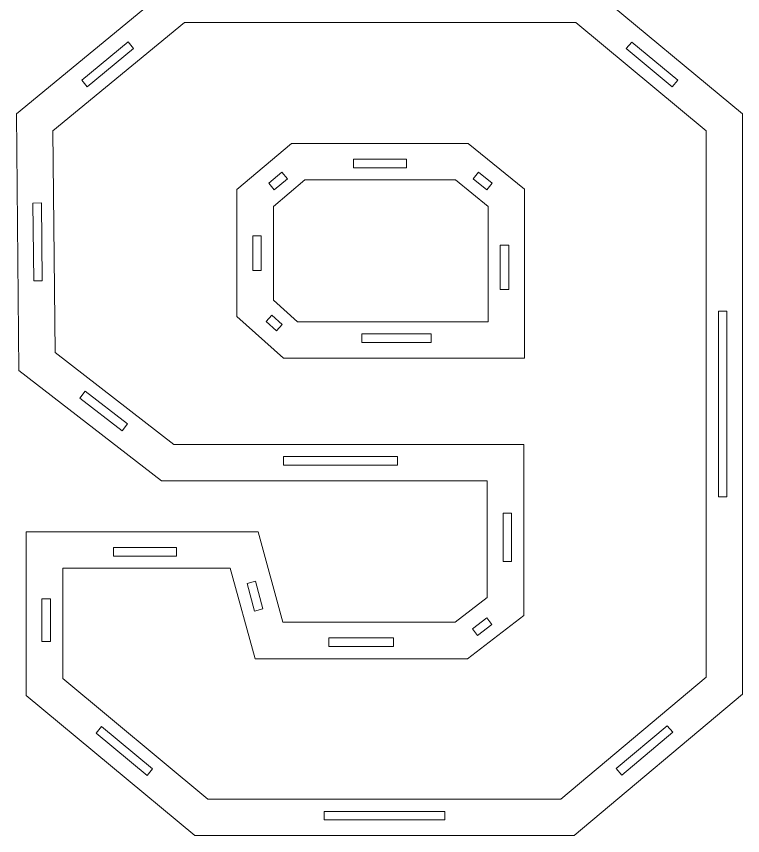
# Model space of a CAD drawing. Header units: centimetres. Extents: x -158 to 228, y -202 to 254.
# Drawn here: x 85.45 to 110.85, y -201.8 to -173.17 of the extents above; entities that cross this region are included whole.
import ezdxf

# ---------------------------------------------------------------- set-up
doc = ezdxf.new("R2010")
doc.units = ezdxf.units.CM
doc.header["$MEASUREMENT"] = 0
doc.layers.add('Capa 1', color=7, linetype='Continuous')

msp = doc.modelspace()

# ---------------------------------------------------------------- linework, layer by layer
at = {"layer": 'Capa 1', "color": 240, "lineweight": 9}
for points, knots in [([(85.44511, -176.57228), (85.44511, -176.57228), (90.86414, -172.107), (90.86414, -172.107), (90.86414, -172.107), (105.47386, -172.107), (105.47386, -172.107), (105.47386, -172.107), (110.84954, -176.57228), (110.84954, -176.57228), (110.84954, -176.57228), (110.84954, -196.86115), (110.84954, -196.86115), (110.84954, -196.86115), (104.95363, -201.8033), (104.95363, -201.8033), (104.95363, -201.8033), (91.68783, -201.8033), (91.68783, -201.8033), (91.68783, -201.8033), (85.79193, -196.9045), (85.79193, -196.9045), (85.79193, -196.9045), (85.79193, -191.182), (85.79193, -191.182), (85.79193, -191.182), (93.8988, -191.182), (93.8988, -191.182), (93.8988, -191.182), (94.76585, -194.34671), (94.76585, -194.34671), (94.76585, -194.34671), (100.79181, -194.34671), (100.79181, -194.34671), (100.79181, -194.34671), (101.91897, -193.47967), (101.91897, -193.47967), (101.91897, -193.47967), (101.91897, -189.40455), (101.91897, -189.40455), (101.91897, -189.40455), (90.51732, -189.40455), (90.51732, -189.40455), (90.51732, -189.40455), (85.53181, -185.5462), (85.53181, -185.5462), (85.53181, -185.5462), (85.44511, -176.57228), (85.44511, -176.57228)], [0, 0, 0, 0, 0.0625, 0.0625, 0.0625, 0.125, 0.125, 0.125, 0.1875, 0.1875, 0.1875, 0.25, 0.25, 0.25, 0.3125, 0.3125, 0.3125, 0.375, 0.375, 0.375, 0.4375, 0.4375, 0.4375, 0.5, 0.5, 0.5, 0.5625, 0.5625, 0.5625, 0.625, 0.625, 0.625, 0.6875, 0.6875, 0.6875, 0.75, 0.75, 0.75, 0.8125, 0.8125, 0.8125, 0.875, 0.875, 0.875, 0.9375, 0.9375, 0.9375, 1, 1, 1, 1]), ([(86.72371, -177.16793), (86.72371, -177.16793), (86.79858, -184.91714), (86.79858, -184.91714), (86.79858, -184.91714), (90.95231, -188.13176), (90.95231, -188.13176), (90.95231, -188.13176), (103.19176, -188.13176), (103.19176, -188.13176), (103.19176, -188.13176), (103.19176, -194.1064), (103.19176, -194.1064), (103.19176, -194.1064), (101.22471, -195.6195), (101.22471, -195.6195), (101.22471, -195.6195), (93.79487, -195.6195), (93.79487, -195.6195), (93.79487, -195.6195), (92.92782, -192.45479), (92.92782, -192.45479), (92.92782, -192.45479), (87.06472, -192.45479), (87.06472, -192.45479), (87.06472, -192.45479), (87.06472, -196.30723), (87.06472, -196.30723), (87.06472, -196.30723), (92.1476, -200.53051), (92.1476, -200.53051), (92.1476, -200.53051), (104.49074, -200.53051), (104.49074, -200.53051), (104.49074, -200.53051), (109.57675, -196.26724), (109.57675, -196.26724), (109.57675, -196.26724), (109.57675, -177.16966), (109.57675, -177.16966), (109.57675, -177.16966), (105.01419, -173.37979), (105.01419, -173.37979), (105.01419, -173.37979), (91.32097, -173.37979), (91.32097, -173.37979), (91.32097, -173.37979), (86.72371, -177.16793), (86.72371, -177.16793)], [0, 0, 0, 0, 0.0625, 0.0625, 0.0625, 0.125, 0.125, 0.125, 0.1875, 0.1875, 0.1875, 0.25, 0.25, 0.25, 0.3125, 0.3125, 0.3125, 0.375, 0.375, 0.375, 0.4375, 0.4375, 0.4375, 0.5, 0.5, 0.5, 0.5625, 0.5625, 0.5625, 0.625, 0.625, 0.625, 0.6875, 0.6875, 0.6875, 0.75, 0.75, 0.75, 0.8125, 0.8125, 0.8125, 0.875, 0.875, 0.875, 0.9375, 0.9375, 0.9375, 1, 1, 1, 1]), ([(87.92125, -175.63143), (87.92125, -175.63143), (89.54497, -174.29348), (89.54497, -174.29348), (89.54497, -174.29348), (89.3542, -174.06195), (89.3542, -174.06195), (89.3542, -174.06195), (87.73047, -175.3999), (87.73047, -175.3999), (87.73047, -175.3999), (87.92125, -175.63143), (87.92125, -175.63143)], [0, 0, 0, 0, 0.25, 0.25, 0.25, 0.5, 0.5, 0.5, 0.75, 0.75, 0.75, 1, 1, 1, 1]), ([(106.77861, -174.29386), (106.77861, -174.29386), (108.38981, -175.6322), (108.38981, -175.6322), (108.38981, -175.6322), (108.5815, -175.40143), (108.5815, -175.40143), (108.5815, -175.40143), (106.9703, -174.06309), (106.9703, -174.06309), (106.9703, -174.06309), (106.77861, -174.29386), (106.77861, -174.29386)], [0, 0, 0, 0, 0.25, 0.25, 0.25, 0.5, 0.5, 0.5, 0.75, 0.75, 0.75, 1, 1, 1, 1]), ([(93.16238, -179.21791), (93.16238, -179.21791), (95.07264, -177.61331), (95.07264, -177.61331), (95.07264, -177.61331), (101.25124, -177.61331), (101.25124, -177.61331), (101.25124, -177.61331), (103.21897, -179.20262), (103.21897, -179.20262), (103.21897, -179.20262), (103.21897, -185.11211), (103.21897, -185.11211), (103.21897, -185.11211), (94.78938, -185.11211), (94.78938, -185.11211), (94.78938, -185.11211), (93.16238, -183.65636), (93.16238, -183.65636), (93.16238, -183.65636), (93.16238, -179.21791), (93.16238, -179.21791)], [0, 0, 0, 0, 0.14285714, 0.14285714, 0.14285714, 0.28571429, 0.28571429, 0.28571429, 0.42857143, 0.42857143, 0.42857143, 0.57142857, 0.57142857, 0.57142857, 0.71428571, 0.71428571, 0.71428571, 0.85714286, 0.85714286, 0.85714286, 1, 1, 1, 1]), ([(97.23827, -178.46184), (97.23827, -178.46184), (99.09482, -178.46184), (99.09482, -178.46184), (99.09482, -178.46184), (99.09482, -178.16184), (99.09482, -178.16184), (99.09482, -178.16184), (97.23827, -178.16184), (97.23827, -178.16184), (97.23827, -178.16184), (97.23827, -178.46184), (97.23827, -178.46184)], [0, 0, 0, 0, 0.25, 0.25, 0.25, 0.5, 0.5, 0.5, 0.75, 0.75, 0.75, 1, 1, 1, 1]), ([(94.46785, -179.22949), (94.46785, -179.22949), (94.92479, -178.84567), (94.92479, -178.84567), (94.92479, -178.84567), (94.73183, -178.61595), (94.73183, -178.61595), (94.73183, -178.61595), (94.27489, -178.99978), (94.27489, -178.99978), (94.27489, -178.99978), (94.46785, -179.22949), (94.46785, -179.22949)], [0, 0, 0, 0, 0.25, 0.25, 0.25, 0.5, 0.5, 0.5, 0.75, 0.75, 0.75, 1, 1, 1, 1]), ([(101.42439, -178.8439), (101.42439, -178.8439), (101.89741, -179.22595), (101.89741, -179.22595), (101.89741, -179.22595), (102.08591, -178.99257), (102.08591, -178.99257), (102.08591, -178.99257), (101.61289, -178.61051), (101.61289, -178.61051), (101.61289, -178.61051), (101.42439, -178.8439), (101.42439, -178.8439)], [0, 0, 0, 0, 0.25, 0.25, 0.25, 0.5, 0.5, 0.5, 0.75, 0.75, 0.75, 1, 1, 1, 1]), ([(94.43517, -179.81102), (94.43517, -179.81102), (94.43517, -183.08729), (94.43517, -183.08729), (94.43517, -183.08729), (95.27567, -183.83932), (95.27567, -183.83932), (95.27567, -183.83932), (101.94618, -183.83932), (101.94618, -183.83932), (101.94618, -183.83932), (101.94618, -179.8107), (101.94618, -179.8107), (101.94618, -179.8107), (100.80143, -178.8861), (100.80143, -178.8861), (100.80143, -178.8861), (95.53627, -178.8861), (95.53627, -178.8861), (95.53627, -178.8861), (94.43517, -179.81102), (94.43517, -179.81102)], [0, 0, 0, 0, 0.14285714, 0.14285714, 0.14285714, 0.28571429, 0.28571429, 0.28571429, 0.42857143, 0.42857143, 0.42857143, 0.57142857, 0.57142857, 0.57142857, 0.71428571, 0.71428571, 0.71428571, 0.85714286, 0.85714286, 0.85714286, 1, 1, 1, 1]), ([(86.35006, -182.40767), (86.35006, -182.40767), (86.32379, -179.68853), (86.32379, -179.68853), (86.32379, -179.68853), (86.0238, -179.69142), (86.0238, -179.69142), (86.0238, -179.69142), (86.05007, -182.41057), (86.05007, -182.41057), (86.05007, -182.41057), (86.35006, -182.40767), (86.35006, -182.40767)], [0, 0, 0, 0, 0.25, 0.25, 0.25, 0.5, 0.5, 0.5, 0.75, 0.75, 0.75, 1, 1, 1, 1]), ([(94.01091, -182.05576), (94.01091, -182.05576), (94.01091, -180.83454), (94.01091, -180.83454), (94.01091, -180.83454), (93.71091, -180.83454), (93.71091, -180.83454), (93.71091, -180.83454), (93.71091, -182.05576), (93.71091, -182.05576), (93.71091, -182.05576), (94.01091, -182.05576), (94.01091, -182.05576)], [0, 0, 0, 0, 0.25, 0.25, 0.25, 0.5, 0.5, 0.5, 0.75, 0.75, 0.75, 1, 1, 1, 1]), ([(102.37044, -181.15987), (102.37044, -181.15987), (102.37044, -182.71172), (102.37044, -182.71172), (102.37044, -182.71172), (102.67044, -182.71172), (102.67044, -182.71172), (102.67044, -182.71172), (102.67044, -181.15987), (102.67044, -181.15987), (102.67044, -181.15987), (102.37044, -181.15987), (102.37044, -181.15987)], [0, 0, 0, 0, 0.25, 0.25, 0.25, 0.5, 0.5, 0.5, 0.75, 0.75, 0.75, 1, 1, 1, 1]), ([(110.00101, -183.46876), (110.00101, -183.46876), (110.00101, -189.96698), (110.00101, -189.96698), (110.00101, -189.96698), (110.30101, -189.96698), (110.30101, -189.96698), (110.30101, -189.96698), (110.30101, -183.46876), (110.30101, -183.46876), (110.30101, -183.46876), (110.00101, -183.46876), (110.00101, -183.46876)], [0, 0, 0, 0, 0.25, 0.25, 0.25, 0.5, 0.5, 0.5, 0.75, 0.75, 0.75, 1, 1, 1, 1]), ([(94.74602, -183.93471), (94.74602, -183.93471), (94.37847, -183.60585), (94.37847, -183.60585), (94.37847, -183.60585), (94.17843, -183.82942), (94.17843, -183.82942), (94.17843, -183.82942), (94.54598, -184.15829), (94.54598, -184.15829), (94.54598, -184.15829), (94.74602, -183.93471), (94.74602, -183.93471)], [0, 0, 0, 0, 0.25, 0.25, 0.25, 0.5, 0.5, 0.5, 0.75, 0.75, 0.75, 1, 1, 1, 1]), ([(99.95149, -184.26358), (99.95149, -184.26358), (97.53253, -184.26358), (97.53253, -184.26358), (97.53253, -184.26358), (97.53253, -184.56358), (97.53253, -184.56358), (97.53253, -184.56358), (99.95149, -184.56358), (99.95149, -184.56358), (99.95149, -184.56358), (99.95149, -184.26358), (99.95149, -184.26358)], [0, 0, 0, 0, 0.25, 0.25, 0.25, 0.5, 0.5, 0.5, 0.75, 0.75, 0.75, 1, 1, 1, 1]), ([(89.33032, -187.41295), (89.33032, -187.41295), (87.85332, -186.26989), (87.85332, -186.26989), (87.85332, -186.26989), (87.66971, -186.50714), (87.66971, -186.50714), (87.66971, -186.50714), (89.14671, -187.6502), (89.14671, -187.6502), (89.14671, -187.6502), (89.33032, -187.41295), (89.33032, -187.41295)], [0, 0, 0, 0, 0.25, 0.25, 0.25, 0.5, 0.5, 0.5, 0.75, 0.75, 0.75, 1, 1, 1, 1]), ([(98.78077, -188.55602), (98.78077, -188.55602), (94.79404, -188.55602), (94.79404, -188.55602), (94.79404, -188.55602), (94.79404, -188.85602), (94.79404, -188.85602), (94.79404, -188.85602), (98.78077, -188.85602), (98.78077, -188.85602), (98.78077, -188.85602), (98.78077, -188.55602), (98.78077, -188.55602)], [0, 0, 0, 0, 0.25, 0.25, 0.25, 0.5, 0.5, 0.5, 0.75, 0.75, 0.75, 1, 1, 1, 1]), ([(102.7675, -192.217), (102.7675, -192.217), (102.7675, -190.53651), (102.7675, -190.53651), (102.7675, -190.53651), (102.4675, -190.53651), (102.4675, -190.53651), (102.4675, -190.53651), (102.4675, -192.217), (102.4675, -192.217), (102.4675, -192.217), (102.7675, -192.217), (102.7675, -192.217)], [0, 0, 0, 0, 0.25, 0.25, 0.25, 0.5, 0.5, 0.5, 0.75, 0.75, 0.75, 1, 1, 1, 1]), ([(88.84413, -192.03053), (88.84413, -192.03053), (91.04781, -192.03053), (91.04781, -192.03053), (91.04781, -192.03053), (91.04781, -191.73053), (91.04781, -191.73053), (91.04781, -191.73053), (88.84413, -191.73053), (88.84413, -191.73053), (88.84413, -191.73053), (88.84413, -192.03053), (88.84413, -192.03053)], [0, 0, 0, 0, 0.25, 0.25, 0.25, 0.5, 0.5, 0.5, 0.75, 0.75, 0.75, 1, 1, 1, 1]), ([(93.51501, -192.99242), (93.51501, -192.99242), (93.77854, -193.9543), (93.77854, -193.9543), (93.77854, -193.9543), (94.06788, -193.87503), (94.06788, -193.87503), (94.06788, -193.87503), (93.80435, -192.91314), (93.80435, -192.91314), (93.80435, -192.91314), (93.51501, -192.99242), (93.51501, -192.99242)], [0, 0, 0, 0, 0.25, 0.25, 0.25, 0.5, 0.5, 0.5, 0.75, 0.75, 0.75, 1, 1, 1, 1]), ([(86.64046, -195.01439), (86.64046, -195.01439), (86.64046, -193.52246), (86.64046, -193.52246), (86.64046, -193.52246), (86.34046, -193.52246), (86.34046, -193.52246), (86.34046, -193.52246), (86.34046, -195.01439), (86.34046, -195.01439), (86.34046, -195.01439), (86.64046, -195.01439), (86.64046, -195.01439)], [0, 0, 0, 0, 0.25, 0.25, 0.25, 0.5, 0.5, 0.5, 0.75, 0.75, 0.75, 1, 1, 1, 1]), ([(101.57995, -194.81098), (101.57995, -194.81098), (102.07949, -194.42673), (102.07949, -194.42673), (102.07949, -194.42673), (101.89657, -194.18894), (101.89657, -194.18894), (101.89657, -194.18894), (101.39704, -194.5732), (101.39704, -194.5732), (101.39704, -194.5732), (101.57995, -194.81098), (101.57995, -194.81098)], [0, 0, 0, 0, 0.25, 0.25, 0.25, 0.5, 0.5, 0.5, 0.75, 0.75, 0.75, 1, 1, 1, 1]), ([(96.37819, -195.19524), (96.37819, -195.19524), (98.63784, -195.19524), (98.63784, -195.19524), (98.63784, -195.19524), (98.63784, -194.89524), (98.63784, -194.89524), (98.63784, -194.89524), (96.37819, -194.89524), (96.37819, -194.89524), (96.37819, -194.89524), (96.37819, -195.19524), (96.37819, -195.19524)], [0, 0, 0, 0, 0.25, 0.25, 0.25, 0.5, 0.5, 0.5, 0.75, 0.75, 0.75, 1, 1, 1, 1]), ([(90.20972, -199.47195), (90.20972, -199.47195), (88.42509, -197.98914), (88.42509, -197.98914), (88.42509, -197.98914), (88.23337, -198.21988), (88.23337, -198.21988), (88.23337, -198.21988), (90.018, -199.7027), (90.018, -199.7027), (90.018, -199.7027), (90.20972, -199.47195), (90.20972, -199.47195)], [0, 0, 0, 0, 0.25, 0.25, 0.25, 0.5, 0.5, 0.5, 0.75, 0.75, 0.75, 1, 1, 1, 1]), ([(108.21568, -197.96173), (108.21568, -197.96173), (106.43036, -199.45825), (106.43036, -199.45825), (106.43036, -199.45825), (106.62308, -199.68816), (106.62308, -199.68816), (106.62308, -199.68816), (108.4084, -198.19164), (108.4084, -198.19164), (108.4084, -198.19164), (108.21568, -197.96173), (108.21568, -197.96173)], [0, 0, 0, 0, 0.25, 0.25, 0.25, 0.5, 0.5, 0.5, 0.75, 0.75, 0.75, 1, 1, 1, 1]), ([(100.42814, -200.95477), (100.42814, -200.95477), (96.21124, -200.95477), (96.21124, -200.95477), (96.21124, -200.95477), (96.21124, -201.25477), (96.21124, -201.25477), (96.21124, -201.25477), (100.42814, -201.25477), (100.42814, -201.25477), (100.42814, -201.25477), (100.42814, -200.95477), (100.42814, -200.95477)], [0, 0, 0, 0, 0.25, 0.25, 0.25, 0.5, 0.5, 0.5, 0.75, 0.75, 0.75, 1, 1, 1, 1])]:
    msp.add_open_spline(points, degree=3, knots=knots, dxfattribs=at)

doc.saveas('drawing.dxf')
